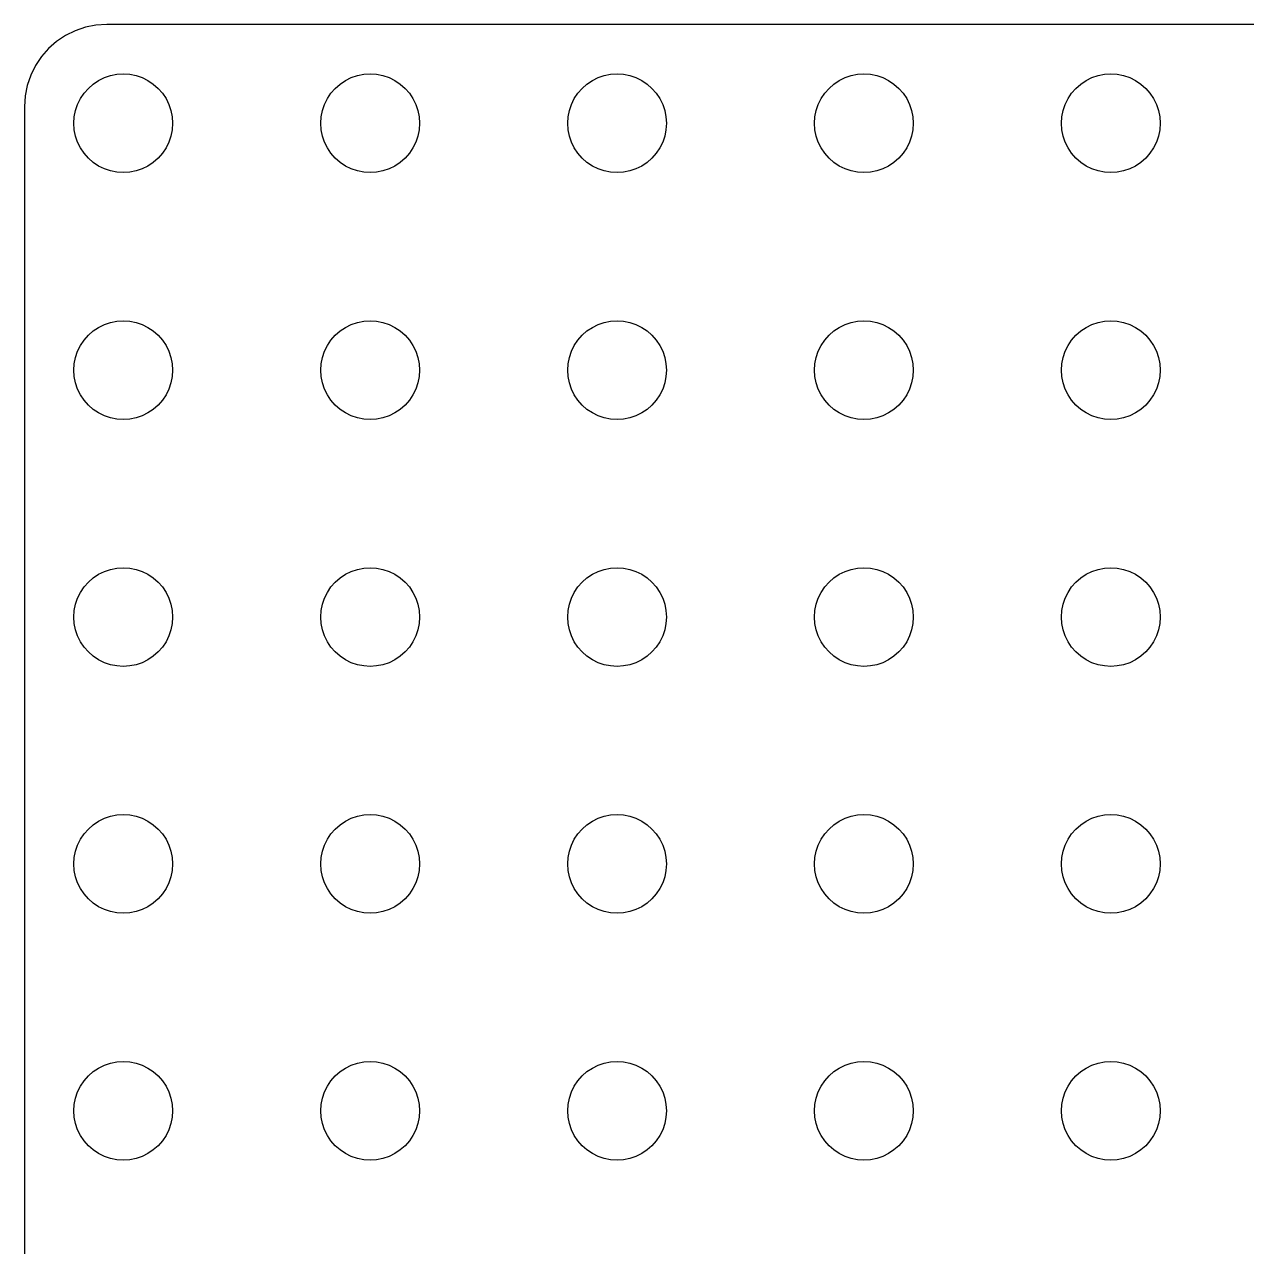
# Model space of a CAD drawing. Header units: metres. Extents: x -149 to 149, y -149 to 149.
# Drawn here: x -148.5 to -74.3, y 74.3 to 148.5 of the extents above; entities that cross this region are included whole.
import ezdxf

# ---------------------------------------------------------------- set-up
doc = ezdxf.new("R2010")
doc.units = ezdxf.units.M

msp = doc.modelspace()

# ---------------------------------------------------------------- linework, layer by layer
for p, q in [((-143.505, 148.505), (-144.158, 148.462)), ((143.505, 148.505), (-143.505, 148.505)), ((-146.005, 147.835), (-146.549, 147.472)), ((-145.418, 148.124), (-146.005, 147.835)), ((-144.799, 148.335), (-145.418, 148.124)), ((-144.158, 148.462), (-144.799, 148.335)), ((-147.041, 147.041), (-147.472, 146.549)), ((-146.549, 147.472), (-147.041, 147.041)), ((-147.472, 146.549), (-147.835, 146.005)), ((-147.835, 146.005), (-148.124, 145.418)), ((-148.335, 144.799), (-148.462, 144.158)), ((-148.124, 145.418), (-148.335, 144.799)), ((-144.621, 144.621), (-144.326, 144.88)), ((-144.326, 144.88), (-144, 145.098)), ((-144, 145.098), (-143.648, 145.272)), ((-143.648, 145.272), (-143.276, 145.398)), ((-143.276, 145.398), (-142.892, 145.474)), ((-142.892, 145.474), (-142.5, 145.5)), ((-142.5, 145.5), (-142.108, 145.474)), ((-142.108, 145.474), (-141.724, 145.398)), ((-141.724, 145.398), (-141.352, 145.272)), ((-141.352, 145.272), (-141, 145.098)), ((-141, 145.098), (-140.674, 144.88)), ((-140.674, 144.88), (-140.379, 144.621)), ((-129.621, 144.621), (-129.326, 144.88)), ((-129.326, 144.88), (-129, 145.098)), ((-129, 145.098), (-128.648, 145.272)), ((-128.648, 145.272), (-128.276, 145.398)), ((-128.276, 145.398), (-127.892, 145.474)), ((-127.892, 145.474), (-127.5, 145.5)), ((-127.5, 145.5), (-127.108, 145.474)), ((-127.108, 145.474), (-126.724, 145.398)), ((-126.724, 145.398), (-126.352, 145.272)), ((-126.352, 145.272), (-126, 145.098)), ((-126, 145.098), (-125.674, 144.88)), ((-125.674, 144.88), (-125.379, 144.621)), ((-114.621, 144.621), (-114.326, 144.88)), ((-114.326, 144.88), (-114, 145.098)), ((-114, 145.098), (-113.648, 145.272)), ((-113.648, 145.272), (-113.276, 145.398)), ((-113.276, 145.398), (-112.892, 145.474)), ((-112.892, 145.474), (-112.5, 145.5)), ((-112.5, 145.5), (-112.108, 145.474)), ((-112.108, 145.474), (-111.724, 145.398)), ((-111.724, 145.398), (-111.352, 145.272)), ((-111.352, 145.272), (-111, 145.098)), ((-111, 145.098), (-110.674, 144.88)), ((-110.674, 144.88), (-110.379, 144.621)), ((-99.6213, 144.621), (-99.3263, 144.88)), ((-99.3263, 144.88), (-99, 145.098)), ((-99, 145.098), (-98.648, 145.272)), ((-98.648, 145.272), (-98.2765, 145.398)), ((-98.2765, 145.398), (-97.8916, 145.474)), ((-97.8916, 145.474), (-97.5, 145.5)), ((-97.5, 145.5), (-97.1084, 145.474)), ((-97.1084, 145.474), (-96.7235, 145.398)), ((-96.7235, 145.398), (-96.3519, 145.272)), ((-96.3519, 145.272), (-96, 145.098)), ((-96, 145.098), (-95.6737, 144.88)), ((-95.6737, 144.88), (-95.3787, 144.621)), ((-84.6213, 144.621), (-84.3263, 144.88)), ((-84.3263, 144.88), (-84, 145.098)), ((-84, 145.098), (-83.648, 145.272)), ((-83.648, 145.272), (-83.2765, 145.398)), ((-83.2765, 145.398), (-82.8916, 145.474)), ((-82.8916, 145.474), (-82.5, 145.5)), ((-82.5, 145.5), (-82.1084, 145.474)), ((-82.1084, 145.474), (-81.7235, 145.398)), ((-81.7235, 145.398), (-81.3519, 145.272)), ((-81.3519, 145.272), (-81, 145.098)), ((-81, 145.098), (-80.6737, 144.88)), ((-80.6737, 144.88), (-80.3787, 144.621)), ((-148.462, 144.158), (-148.505, 143.505)), ((-145.098, 144), (-144.88, 144.326)), ((-144.88, 144.326), (-144.621, 144.621)), ((-140.379, 144.621), (-140.12, 144.326)), ((-140.12, 144.326), (-139.902, 144)), ((-130.098, 144), (-129.88, 144.326)), ((-129.88, 144.326), (-129.621, 144.621)), ((-125.379, 144.621), (-125.12, 144.326)), ((-125.12, 144.326), (-124.902, 144)), ((-115.098, 144), (-114.88, 144.326)), ((-114.88, 144.326), (-114.621, 144.621)), ((-110.379, 144.621), (-110.12, 144.326)), ((-110.12, 144.326), (-109.902, 144)), ((-100.098, 144), (-99.8801, 144.326)), ((-99.8801, 144.326), (-99.6213, 144.621)), ((-95.3787, 144.621), (-95.1199, 144.326)), ((-95.1199, 144.326), (-94.9019, 144)), ((-85.0981, 144), (-84.8801, 144.326)), ((-84.8801, 144.326), (-84.6213, 144.621)), ((-80.3787, 144.621), (-80.1199, 144.326)), ((-80.1199, 144.326), (-79.9019, 144)), ((-148.505, 143.505), (-148.505, -143.505)), ((-145.398, 143.276), (-145.272, 143.648)), ((-145.272, 143.648), (-145.098, 144)), ((-139.902, 144), (-139.728, 143.648)), ((-139.728, 143.648), (-139.602, 143.276)), ((-130.398, 143.276), (-130.272, 143.648)), ((-130.272, 143.648), (-130.098, 144)), ((-124.902, 144), (-124.728, 143.648)), ((-124.728, 143.648), (-124.602, 143.276)), ((-115.398, 143.276), (-115.272, 143.648)), ((-115.272, 143.648), (-115.098, 144)), ((-109.902, 144), (-109.728, 143.648)), ((-109.728, 143.648), (-109.602, 143.276)), ((-100.398, 143.276), (-100.272, 143.648)), ((-100.272, 143.648), (-100.098, 144)), ((-94.9019, 144), (-94.7284, 143.648)), ((-94.7284, 143.648), (-94.6022, 143.276)), ((-85.3978, 143.276), (-85.2716, 143.648)), ((-85.2716, 143.648), (-85.0981, 144)), ((-79.9019, 144), (-79.7284, 143.648)), ((-79.7284, 143.648), (-79.6022, 143.276)), ((-145.5, 142.5), (-145.474, 142.892)), ((-145.474, 142.892), (-145.398, 143.276)), ((-139.602, 143.276), (-139.526, 142.892)), ((-139.526, 142.892), (-139.5, 142.5)), ((-130.5, 142.5), (-130.474, 142.892)), ((-130.474, 142.892), (-130.398, 143.276)), ((-124.602, 143.276), (-124.526, 142.892)), ((-124.526, 142.892), (-124.5, 142.5)), ((-115.5, 142.5), (-115.474, 142.892)), ((-115.474, 142.892), (-115.398, 143.276)), ((-109.602, 143.276), (-109.526, 142.892)), ((-109.526, 142.892), (-109.5, 142.5)), ((-100.5, 142.5), (-100.474, 142.892)), ((-100.474, 142.892), (-100.398, 143.276)), ((-94.6022, 143.276), (-94.5257, 142.892)), ((-94.5257, 142.892), (-94.5, 142.5)), ((-85.5, 142.5), (-85.4743, 142.892)), ((-85.4743, 142.892), (-85.3978, 143.276)), ((-79.6022, 143.276), (-79.5257, 142.892)), ((-79.5257, 142.892), (-79.5, 142.5)), ((-145.474, 142.108), (-145.5, 142.5)), ((-145.398, 141.724), (-145.474, 142.108)), ((-139.526, 142.108), (-139.602, 141.724)), ((-139.5, 142.5), (-139.526, 142.108)), ((-130.474, 142.108), (-130.5, 142.5)), ((-130.398, 141.724), (-130.474, 142.108)), ((-124.526, 142.108), (-124.602, 141.724)), ((-124.5, 142.5), (-124.526, 142.108)), ((-115.474, 142.108), (-115.5, 142.5)), ((-115.398, 141.724), (-115.474, 142.108)), ((-109.526, 142.108), (-109.602, 141.724)), ((-109.5, 142.5), (-109.526, 142.108)), ((-100.474, 142.108), (-100.5, 142.5)), ((-100.398, 141.724), (-100.474, 142.108)), ((-94.5257, 142.108), (-94.6022, 141.724)), ((-94.5, 142.5), (-94.5257, 142.108)), ((-85.4743, 142.108), (-85.5, 142.5)), ((-85.3978, 141.724), (-85.4743, 142.108)), ((-79.5257, 142.108), (-79.6022, 141.724)), ((-79.5, 142.5), (-79.5257, 142.108)), ((-145.272, 141.352), (-145.398, 141.724)), ((-145.098, 141), (-145.272, 141.352)), ((-139.728, 141.352), (-139.902, 141)), ((-139.602, 141.724), (-139.728, 141.352)), ((-130.272, 141.352), (-130.398, 141.724)), ((-130.098, 141), (-130.272, 141.352)), ((-124.728, 141.352), (-124.902, 141)), ((-124.602, 141.724), (-124.728, 141.352)), ((-115.272, 141.352), (-115.398, 141.724)), ((-115.098, 141), (-115.272, 141.352)), ((-109.728, 141.352), (-109.902, 141)), ((-109.602, 141.724), (-109.728, 141.352)), ((-100.272, 141.352), (-100.398, 141.724)), ((-100.098, 141), (-100.272, 141.352)), ((-94.7284, 141.352), (-94.9019, 141)), ((-94.6022, 141.724), (-94.7284, 141.352)), ((-85.2716, 141.352), (-85.3978, 141.724)), ((-85.0981, 141), (-85.2716, 141.352)), ((-79.7284, 141.352), (-79.9019, 141)), ((-79.6022, 141.724), (-79.7284, 141.352)), ((-144.88, 140.674), (-145.098, 141)), ((-144.621, 140.379), (-144.88, 140.674)), ((-144.326, 140.12), (-144.621, 140.379)), ((-140.379, 140.379), (-140.674, 140.12)), ((-140.12, 140.674), (-140.379, 140.379)), ((-139.902, 141), (-140.12, 140.674)), ((-129.88, 140.674), (-130.098, 141)), ((-129.621, 140.379), (-129.88, 140.674)), ((-129.326, 140.12), (-129.621, 140.379)), ((-125.379, 140.379), (-125.674, 140.12)), ((-125.12, 140.674), (-125.379, 140.379)), ((-124.902, 141), (-125.12, 140.674)), ((-114.88, 140.674), (-115.098, 141)), ((-114.621, 140.379), (-114.88, 140.674)), ((-114.326, 140.12), (-114.621, 140.379)), ((-110.379, 140.379), (-110.674, 140.12)), ((-110.12, 140.674), (-110.379, 140.379)), ((-109.902, 141), (-110.12, 140.674)), ((-99.8801, 140.674), (-100.098, 141)), ((-99.6213, 140.379), (-99.8801, 140.674)), ((-99.3263, 140.12), (-99.6213, 140.379)), ((-95.3787, 140.379), (-95.6737, 140.12)), ((-95.1199, 140.674), (-95.3787, 140.379)), ((-94.9019, 141), (-95.1199, 140.674)), ((-84.8801, 140.674), (-85.0981, 141)), ((-84.6213, 140.379), (-84.8801, 140.674)), ((-84.3263, 140.12), (-84.6213, 140.379)), ((-80.3787, 140.379), (-80.6737, 140.12)), ((-80.1199, 140.674), (-80.3787, 140.379)), ((-79.9019, 141), (-80.1199, 140.674)), ((-144, 139.902), (-144.326, 140.12)), ((-143.648, 139.728), (-144, 139.902)), ((-143.276, 139.602), (-143.648, 139.728)), ((-142.892, 139.526), (-143.276, 139.602)), ((-141.724, 139.602), (-142.108, 139.526)), ((-141.352, 139.728), (-141.724, 139.602)), ((-141, 139.902), (-141.352, 139.728)), ((-140.674, 140.12), (-141, 139.902)), ((-129, 139.902), (-129.326, 140.12)), ((-128.648, 139.728), (-129, 139.902)), ((-128.276, 139.602), (-128.648, 139.728)), ((-127.892, 139.526), (-128.276, 139.602)), ((-126.724, 139.602), (-127.108, 139.526)), ((-126.352, 139.728), (-126.724, 139.602)), ((-126, 139.902), (-126.352, 139.728)), ((-125.674, 140.12), (-126, 139.902)), ((-114, 139.902), (-114.326, 140.12)), ((-113.648, 139.728), (-114, 139.902)), ((-113.276, 139.602), (-113.648, 139.728)), ((-112.892, 139.526), (-113.276, 139.602)), ((-111.724, 139.602), (-112.108, 139.526)), ((-111.352, 139.728), (-111.724, 139.602)), ((-111, 139.902), (-111.352, 139.728)), ((-110.674, 140.12), (-111, 139.902)), ((-99, 139.902), (-99.3263, 140.12)), ((-98.648, 139.728), (-99, 139.902)), ((-98.2765, 139.602), (-98.648, 139.728)), ((-97.8916, 139.526), (-98.2765, 139.602)), ((-96.7235, 139.602), (-97.1084, 139.526)), ((-96.3519, 139.728), (-96.7235, 139.602)), ((-96, 139.902), (-96.3519, 139.728)), ((-95.6737, 140.12), (-96, 139.902)), ((-84, 139.902), (-84.3263, 140.12)), ((-83.648, 139.728), (-84, 139.902)), ((-83.2765, 139.602), (-83.648, 139.728)), ((-82.8916, 139.526), (-83.2765, 139.602)), ((-81.7235, 139.602), (-82.1084, 139.526)), ((-81.3519, 139.728), (-81.7235, 139.602)), ((-81, 139.902), (-81.3519, 139.728)), ((-80.6737, 140.12), (-81, 139.902)), ((-142.5, 139.5), (-142.892, 139.526)), ((-142.108, 139.526), (-142.5, 139.5)), ((-127.5, 139.5), (-127.892, 139.526)), ((-127.108, 139.526), (-127.5, 139.5)), ((-112.5, 139.5), (-112.892, 139.526)), ((-112.108, 139.526), (-112.5, 139.5)), ((-97.5, 139.5), (-97.8916, 139.526)), ((-97.1084, 139.526), (-97.5, 139.5)), ((-82.5, 139.5), (-82.8916, 139.526)), ((-82.1084, 139.526), (-82.5, 139.5)), ((-144.326, 129.88), (-144, 130.098)), ((-144, 130.098), (-143.648, 130.272)), ((-143.648, 130.272), (-143.276, 130.398)), ((-143.276, 130.398), (-142.892, 130.474)), ((-142.892, 130.474), (-142.5, 130.5)), ((-142.5, 130.5), (-142.108, 130.474)), ((-142.108, 130.474), (-141.724, 130.398)), ((-141.724, 130.398), (-141.352, 130.272)), ((-141.352, 130.272), (-141, 130.098)), ((-141, 130.098), (-140.674, 129.88)), ((-129.326, 129.88), (-129, 130.098)), ((-129, 130.098), (-128.648, 130.272)), ((-128.648, 130.272), (-128.276, 130.398)), ((-128.276, 130.398), (-127.892, 130.474)), ((-127.892, 130.474), (-127.5, 130.5)), ((-127.5, 130.5), (-127.108, 130.474)), ((-127.108, 130.474), (-126.724, 130.398)), ((-126.724, 130.398), (-126.352, 130.272)), ((-126.352, 130.272), (-126, 130.098)), ((-126, 130.098), (-125.674, 129.88)), ((-114.326, 129.88), (-114, 130.098)), ((-114, 130.098), (-113.648, 130.272)), ((-113.648, 130.272), (-113.276, 130.398)), ((-113.276, 130.398), (-112.892, 130.474)), ((-112.892, 130.474), (-112.5, 130.5)), ((-112.5, 130.5), (-112.108, 130.474)), ((-112.108, 130.474), (-111.724, 130.398)), ((-111.724, 130.398), (-111.352, 130.272)), ((-111.352, 130.272), (-111, 130.098)), ((-111, 130.098), (-110.674, 129.88)), ((-99.3263, 129.88), (-99, 130.098)), ((-99, 130.098), (-98.648, 130.272)), ((-98.648, 130.272), (-98.2765, 130.398)), ((-98.2765, 130.398), (-97.8916, 130.474)), ((-97.8916, 130.474), (-97.5, 130.5)), ((-97.5, 130.5), (-97.1084, 130.474)), ((-97.1084, 130.474), (-96.7235, 130.398)), ((-96.7235, 130.398), (-96.3519, 130.272)), ((-96.3519, 130.272), (-96, 130.098)), ((-96, 130.098), (-95.6737, 129.88)), ((-84.3263, 129.88), (-84, 130.098)), ((-84, 130.098), (-83.648, 130.272)), ((-83.648, 130.272), (-83.2765, 130.398)), ((-83.2765, 130.398), (-82.8916, 130.474)), ((-82.8916, 130.474), (-82.5, 130.5)), ((-82.5, 130.5), (-82.1084, 130.474)), ((-82.1084, 130.474), (-81.7235, 130.398)), ((-81.7235, 130.398), (-81.3519, 130.272)), ((-81.3519, 130.272), (-81, 130.098)), ((-81, 130.098), (-80.6737, 129.88)), ((-145.098, 129), (-144.88, 129.326)), ((-144.88, 129.326), (-144.621, 129.621)), ((-144.621, 129.621), (-144.326, 129.88)), ((-140.674, 129.88), (-140.379, 129.621)), ((-140.379, 129.621), (-140.12, 129.326)), ((-140.12, 129.326), (-139.902, 129)), ((-130.098, 129), (-129.88, 129.326)), ((-129.88, 129.326), (-129.621, 129.621)), ((-129.621, 129.621), (-129.326, 129.88)), ((-125.674, 129.88), (-125.379, 129.621)), ((-125.379, 129.621), (-125.12, 129.326)), ((-125.12, 129.326), (-124.902, 129)), ((-115.098, 129), (-114.88, 129.326)), ((-114.88, 129.326), (-114.621, 129.621)), ((-114.621, 129.621), (-114.326, 129.88)), ((-110.674, 129.88), (-110.379, 129.621)), ((-110.379, 129.621), (-110.12, 129.326)), ((-110.12, 129.326), (-109.902, 129)), ((-100.098, 129), (-99.8801, 129.326)), ((-99.8801, 129.326), (-99.6213, 129.621)), ((-99.6213, 129.621), (-99.3263, 129.88)), ((-95.6737, 129.88), (-95.3787, 129.621)), ((-95.3787, 129.621), (-95.1199, 129.326)), ((-95.1199, 129.326), (-94.9019, 129)), ((-85.0981, 129), (-84.8801, 129.326)), ((-84.8801, 129.326), (-84.6213, 129.621)), ((-84.6213, 129.621), (-84.3263, 129.88)), ((-80.6737, 129.88), (-80.3787, 129.621)), ((-80.3787, 129.621), (-80.1199, 129.326)), ((-80.1199, 129.326), (-79.9019, 129)), ((-145.398, 128.276), (-145.272, 128.648)), ((-145.272, 128.648), (-145.098, 129)), ((-139.902, 129), (-139.728, 128.648)), ((-139.728, 128.648), (-139.602, 128.276)), ((-130.398, 128.276), (-130.272, 128.648)), ((-130.272, 128.648), (-130.098, 129)), ((-124.902, 129), (-124.728, 128.648)), ((-124.728, 128.648), (-124.602, 128.276)), ((-115.398, 128.276), (-115.272, 128.648)), ((-115.272, 128.648), (-115.098, 129)), ((-109.902, 129), (-109.728, 128.648)), ((-109.728, 128.648), (-109.602, 128.276)), ((-100.398, 128.276), (-100.272, 128.648)), ((-100.272, 128.648), (-100.098, 129)), ((-94.9019, 129), (-94.7284, 128.648)), ((-94.7284, 128.648), (-94.6022, 128.276)), ((-85.3978, 128.276), (-85.2716, 128.648)), ((-85.2716, 128.648), (-85.0981, 129)), ((-79.9019, 129), (-79.7284, 128.648)), ((-79.7284, 128.648), (-79.6022, 128.276)), ((-145.5, 127.5), (-145.474, 127.892)), ((-145.474, 127.892), (-145.398, 128.276)), ((-139.602, 128.276), (-139.526, 127.892)), ((-139.526, 127.892), (-139.5, 127.5)), ((-130.5, 127.5), (-130.474, 127.892)), ((-130.474, 127.892), (-130.398, 128.276)), ((-124.602, 128.276), (-124.526, 127.892)), ((-124.526, 127.892), (-124.5, 127.5)), ((-115.5, 127.5), (-115.474, 127.892)), ((-115.474, 127.892), (-115.398, 128.276)), ((-109.602, 128.276), (-109.526, 127.892)), ((-109.526, 127.892), (-109.5, 127.5)), ((-100.5, 127.5), (-100.474, 127.892)), ((-100.474, 127.892), (-100.398, 128.276)), ((-94.6022, 128.276), (-94.5257, 127.892)), ((-94.5257, 127.892), (-94.5, 127.5)), ((-85.5, 127.5), (-85.4743, 127.892)), ((-85.4743, 127.892), (-85.3978, 128.276)), ((-79.6022, 128.276), (-79.5257, 127.892)), ((-79.5257, 127.892), (-79.5, 127.5)), ((-145.474, 127.108), (-145.5, 127.5)), ((-145.398, 126.724), (-145.474, 127.108)), ((-139.526, 127.108), (-139.602, 126.724)), ((-139.5, 127.5), (-139.526, 127.108)), ((-130.474, 127.108), (-130.5, 127.5)), ((-130.398, 126.724), (-130.474, 127.108)), ((-124.526, 127.108), (-124.602, 126.724)), ((-124.5, 127.5), (-124.526, 127.108)), ((-115.474, 127.108), (-115.5, 127.5)), ((-115.398, 126.724), (-115.474, 127.108)), ((-109.526, 127.108), (-109.602, 126.724)), ((-109.5, 127.5), (-109.526, 127.108)), ((-100.474, 127.108), (-100.5, 127.5)), ((-100.398, 126.724), (-100.474, 127.108)), ((-94.5257, 127.108), (-94.6022, 126.724)), ((-94.5, 127.5), (-94.5257, 127.108)), ((-85.4743, 127.108), (-85.5, 127.5)), ((-85.3978, 126.724), (-85.4743, 127.108)), ((-79.5257, 127.108), (-79.6022, 126.724)), ((-79.5, 127.5), (-79.5257, 127.108)), ((-145.272, 126.352), (-145.398, 126.724)), ((-145.098, 126), (-145.272, 126.352)), ((-139.728, 126.352), (-139.902, 126)), ((-139.602, 126.724), (-139.728, 126.352)), ((-130.272, 126.352), (-130.398, 126.724)), ((-130.098, 126), (-130.272, 126.352)), ((-124.728, 126.352), (-124.902, 126)), ((-124.602, 126.724), (-124.728, 126.352)), ((-115.272, 126.352), (-115.398, 126.724)), ((-115.098, 126), (-115.272, 126.352)), ((-109.728, 126.352), (-109.902, 126)), ((-109.602, 126.724), (-109.728, 126.352)), ((-100.272, 126.352), (-100.398, 126.724)), ((-100.098, 126), (-100.272, 126.352)), ((-94.7284, 126.352), (-94.9019, 126)), ((-94.6022, 126.724), (-94.7284, 126.352)), ((-85.2716, 126.352), (-85.3978, 126.724)), ((-85.0981, 126), (-85.2716, 126.352)), ((-79.7284, 126.352), (-79.9019, 126)), ((-79.6022, 126.724), (-79.7284, 126.352)), ((-144.88, 125.674), (-145.098, 126)), ((-144.621, 125.379), (-144.88, 125.674)), ((-140.12, 125.674), (-140.379, 125.379)), ((-139.902, 126), (-140.12, 125.674)), ((-129.88, 125.674), (-130.098, 126)), ((-129.621, 125.379), (-129.88, 125.674)), ((-125.12, 125.674), (-125.379, 125.379)), ((-124.902, 126), (-125.12, 125.674)), ((-114.88, 125.674), (-115.098, 126)), ((-114.621, 125.379), (-114.88, 125.674)), ((-110.12, 125.674), (-110.379, 125.379)), ((-109.902, 126), (-110.12, 125.674)), ((-99.8801, 125.674), (-100.098, 126)), ((-99.6213, 125.379), (-99.8801, 125.674)), ((-95.1199, 125.674), (-95.3787, 125.379)), ((-94.9019, 126), (-95.1199, 125.674)), ((-84.8801, 125.674), (-85.0981, 126)), ((-84.6213, 125.379), (-84.8801, 125.674)), ((-80.1199, 125.674), (-80.3787, 125.379)), ((-79.9019, 126), (-80.1199, 125.674)), ((-144.326, 125.12), (-144.621, 125.379)), ((-144, 124.902), (-144.326, 125.12)), ((-143.648, 124.728), (-144, 124.902)), ((-141, 124.902), (-141.352, 124.728)), ((-140.674, 125.12), (-141, 124.902)), ((-140.379, 125.379), (-140.674, 125.12)), ((-129.326, 125.12), (-129.621, 125.379)), ((-129, 124.902), (-129.326, 125.12)), ((-128.648, 124.728), (-129, 124.902)), ((-126, 124.902), (-126.352, 124.728)), ((-125.674, 125.12), (-126, 124.902)), ((-125.379, 125.379), (-125.674, 125.12)), ((-114.326, 125.12), (-114.621, 125.379)), ((-114, 124.902), (-114.326, 125.12)), ((-113.648, 124.728), (-114, 124.902)), ((-111, 124.902), (-111.352, 124.728)), ((-110.674, 125.12), (-111, 124.902)), ((-110.379, 125.379), (-110.674, 125.12)), ((-99.3263, 125.12), (-99.6213, 125.379)), ((-99, 124.902), (-99.3263, 125.12)), ((-98.648, 124.728), (-99, 124.902)), ((-96, 124.902), (-96.3519, 124.728)), ((-95.6737, 125.12), (-96, 124.902)), ((-95.3787, 125.379), (-95.6737, 125.12)), ((-84.3263, 125.12), (-84.6213, 125.379)), ((-84, 124.902), (-84.3263, 125.12)), ((-83.648, 124.728), (-84, 124.902)), ((-81, 124.902), (-81.3519, 124.728)), ((-80.6737, 125.12), (-81, 124.902)), ((-80.3787, 125.379), (-80.6737, 125.12)), ((-143.276, 124.602), (-143.648, 124.728)), ((-142.892, 124.526), (-143.276, 124.602)), ((-142.5, 124.5), (-142.892, 124.526)), ((-142.108, 124.526), (-142.5, 124.5)), ((-141.724, 124.602), (-142.108, 124.526)), ((-141.352, 124.728), (-141.724, 124.602)), ((-128.276, 124.602), (-128.648, 124.728)), ((-127.892, 124.526), (-128.276, 124.602)), ((-127.5, 124.5), (-127.892, 124.526)), ((-127.108, 124.526), (-127.5, 124.5)), ((-126.724, 124.602), (-127.108, 124.526)), ((-126.352, 124.728), (-126.724, 124.602)), ((-113.276, 124.602), (-113.648, 124.728)), ((-112.892, 124.526), (-113.276, 124.602)), ((-112.5, 124.5), (-112.892, 124.526)), ((-112.108, 124.526), (-112.5, 124.5)), ((-111.724, 124.602), (-112.108, 124.526)), ((-111.352, 124.728), (-111.724, 124.602)), ((-98.2765, 124.602), (-98.648, 124.728)), ((-97.8916, 124.526), (-98.2765, 124.602)), ((-97.5, 124.5), (-97.8916, 124.526)), ((-97.1084, 124.526), (-97.5, 124.5)), ((-96.7235, 124.602), (-97.1084, 124.526)), ((-96.3519, 124.728), (-96.7235, 124.602)), ((-83.2765, 124.602), (-83.648, 124.728)), ((-82.8916, 124.526), (-83.2765, 124.602)), ((-82.5, 124.5), (-82.8916, 124.526)), ((-82.1084, 124.526), (-82.5, 124.5)), ((-81.7235, 124.602), (-82.1084, 124.526)), ((-81.3519, 124.728), (-81.7235, 124.602)), ((-144.326, 114.88), (-144, 115.098)), ((-144, 115.098), (-143.648, 115.272)), ((-143.648, 115.272), (-143.276, 115.398)), ((-143.276, 115.398), (-142.892, 115.474)), ((-142.892, 115.474), (-142.5, 115.5)), ((-142.5, 115.5), (-142.108, 115.474)), ((-142.108, 115.474), (-141.724, 115.398)), ((-141.724, 115.398), (-141.352, 115.272)), ((-141.352, 115.272), (-141, 115.098)), ((-141, 115.098), (-140.674, 114.88)), ((-129.326, 114.88), (-129, 115.098)), ((-129, 115.098), (-128.648, 115.272)), ((-128.648, 115.272), (-128.276, 115.398)), ((-128.276, 115.398), (-127.892, 115.474)), ((-127.892, 115.474), (-127.5, 115.5)), ((-127.5, 115.5), (-127.108, 115.474)), ((-127.108, 115.474), (-126.724, 115.398)), ((-126.724, 115.398), (-126.352, 115.272)), ((-126.352, 115.272), (-126, 115.098)), ((-126, 115.098), (-125.674, 114.88)), ((-114.326, 114.88), (-114, 115.098)), ((-114, 115.098), (-113.648, 115.272)), ((-113.648, 115.272), (-113.276, 115.398)), ((-113.276, 115.398), (-112.892, 115.474)), ((-112.892, 115.474), (-112.5, 115.5)), ((-112.5, 115.5), (-112.108, 115.474)), ((-112.108, 115.474), (-111.724, 115.398)), ((-111.724, 115.398), (-111.352, 115.272)), ((-111.352, 115.272), (-111, 115.098)), ((-111, 115.098), (-110.674, 114.88)), ((-99.3263, 114.88), (-99, 115.098)), ((-99, 115.098), (-98.648, 115.272)), ((-98.648, 115.272), (-98.2765, 115.398)), ((-98.2765, 115.398), (-97.8916, 115.474)), ((-97.8916, 115.474), (-97.5, 115.5)), ((-97.5, 115.5), (-97.1084, 115.474)), ((-97.1084, 115.474), (-96.7235, 115.398)), ((-96.7235, 115.398), (-96.3519, 115.272)), ((-96.3519, 115.272), (-96, 115.098)), ((-96, 115.098), (-95.6737, 114.88)), ((-84.3263, 114.88), (-84, 115.098)), ((-84, 115.098), (-83.648, 115.272)), ((-83.648, 115.272), (-83.2765, 115.398)), ((-83.2765, 115.398), (-82.8916, 115.474)), ((-82.8916, 115.474), (-82.5, 115.5)), ((-82.5, 115.5), (-82.1084, 115.474)), ((-82.1084, 115.474), (-81.7235, 115.398)), ((-81.7235, 115.398), (-81.3519, 115.272)), ((-81.3519, 115.272), (-81, 115.098)), ((-81, 115.098), (-80.6737, 114.88)), ((-144.88, 114.326), (-144.621, 114.621)), ((-144.621, 114.621), (-144.326, 114.88)), ((-140.674, 114.88), (-140.379, 114.621)), ((-140.379, 114.621), (-140.12, 114.326)), ((-129.88, 114.326), (-129.621, 114.621)), ((-129.621, 114.621), (-129.326, 114.88)), ((-125.674, 114.88), (-125.379, 114.621)), ((-125.379, 114.621), (-125.12, 114.326)), ((-114.88, 114.326), (-114.621, 114.621)), ((-114.621, 114.621), (-114.326, 114.88)), ((-110.674, 114.88), (-110.379, 114.621)), ((-110.379, 114.621), (-110.12, 114.326)), ((-99.8801, 114.326), (-99.6213, 114.621)), ((-99.6213, 114.621), (-99.3263, 114.88)), ((-95.6737, 114.88), (-95.3787, 114.621)), ((-95.3787, 114.621), (-95.1199, 114.326)), ((-84.8801, 114.326), (-84.6213, 114.621)), ((-84.6213, 114.621), (-84.3263, 114.88)), ((-80.6737, 114.88), (-80.3787, 114.621)), ((-80.3787, 114.621), (-80.1199, 114.326)), ((-145.398, 113.276), (-145.272, 113.648)), ((-145.272, 113.648), (-145.098, 114)), ((-145.098, 114), (-144.88, 114.326)), ((-140.12, 114.326), (-139.902, 114)), ((-139.902, 114), (-139.728, 113.648)), ((-139.728, 113.648), (-139.602, 113.276)), ((-130.398, 113.276), (-130.272, 113.648)), ((-130.272, 113.648), (-130.098, 114)), ((-130.098, 114), (-129.88, 114.326)), ((-125.12, 114.326), (-124.902, 114)), ((-124.902, 114), (-124.728, 113.648)), ((-124.728, 113.648), (-124.602, 113.276)), ((-115.398, 113.276), (-115.272, 113.648)), ((-115.272, 113.648), (-115.098, 114)), ((-115.098, 114), (-114.88, 114.326)), ((-110.12, 114.326), (-109.902, 114)), ((-109.902, 114), (-109.728, 113.648)), ((-109.728, 113.648), (-109.602, 113.276)), ((-100.398, 113.276), (-100.272, 113.648)), ((-100.272, 113.648), (-100.098, 114)), ((-100.098, 114), (-99.8801, 114.326)), ((-95.1199, 114.326), (-94.9019, 114)), ((-94.9019, 114), (-94.7284, 113.648)), ((-94.7284, 113.648), (-94.6022, 113.276)), ((-85.3978, 113.276), (-85.2716, 113.648)), ((-85.2716, 113.648), (-85.0981, 114)), ((-85.0981, 114), (-84.8801, 114.326)), ((-80.1199, 114.326), (-79.9019, 114)), ((-79.9019, 114), (-79.7284, 113.648)), ((-79.7284, 113.648), (-79.6022, 113.276)), ((-145.5, 112.5), (-145.474, 112.892)), ((-145.474, 112.892), (-145.398, 113.276)), ((-139.602, 113.276), (-139.526, 112.892)), ((-139.526, 112.892), (-139.5, 112.5)), ((-130.5, 112.5), (-130.474, 112.892)), ((-130.474, 112.892), (-130.398, 113.276)), ((-124.602, 113.276), (-124.526, 112.892)), ((-124.526, 112.892), (-124.5, 112.5)), ((-115.5, 112.5), (-115.474, 112.892)), ((-115.474, 112.892), (-115.398, 113.276)), ((-109.602, 113.276), (-109.526, 112.892)), ((-109.526, 112.892), (-109.5, 112.5)), ((-100.5, 112.5), (-100.474, 112.892)), ((-100.474, 112.892), (-100.398, 113.276)), ((-94.6022, 113.276), (-94.5257, 112.892)), ((-94.5257, 112.892), (-94.5, 112.5)), ((-85.5, 112.5), (-85.4743, 112.892)), ((-85.4743, 112.892), (-85.3978, 113.276)), ((-79.6022, 113.276), (-79.5257, 112.892)), ((-79.5257, 112.892), (-79.5, 112.5)), ((-145.474, 112.108), (-145.5, 112.5)), ((-139.5, 112.5), (-139.526, 112.108)), ((-130.474, 112.108), (-130.5, 112.5)), ((-124.5, 112.5), (-124.526, 112.108)), ((-115.474, 112.108), (-115.5, 112.5)), ((-109.5, 112.5), (-109.526, 112.108)), ((-100.474, 112.108), (-100.5, 112.5)), ((-94.5, 112.5), (-94.5257, 112.108)), ((-85.4743, 112.108), (-85.5, 112.5)), ((-79.5, 112.5), (-79.5257, 112.108)), ((-145.398, 111.724), (-145.474, 112.108)), ((-145.272, 111.352), (-145.398, 111.724)), ((-139.602, 111.724), (-139.728, 111.352)), ((-139.526, 112.108), (-139.602, 111.724)), ((-130.398, 111.724), (-130.474, 112.108)), ((-130.272, 111.352), (-130.398, 111.724)), ((-124.602, 111.724), (-124.728, 111.352)), ((-124.526, 112.108), (-124.602, 111.724)), ((-115.398, 111.724), (-115.474, 112.108)), ((-115.272, 111.352), (-115.398, 111.724)), ((-109.602, 111.724), (-109.728, 111.352)), ((-109.526, 112.108), (-109.602, 111.724)), ((-100.398, 111.724), (-100.474, 112.108)), ((-100.272, 111.352), (-100.398, 111.724)), ((-94.6022, 111.724), (-94.7284, 111.352)), ((-94.5257, 112.108), (-94.6022, 111.724)), ((-85.3978, 111.724), (-85.4743, 112.108)), ((-85.2716, 111.352), (-85.3978, 111.724)), ((-79.6022, 111.724), (-79.7284, 111.352)), ((-79.5257, 112.108), (-79.6022, 111.724)), ((-145.098, 111), (-145.272, 111.352)), ((-144.88, 110.674), (-145.098, 111)), ((-144.621, 110.379), (-144.88, 110.674)), ((-140.12, 110.674), (-140.379, 110.379)), ((-139.902, 111), (-140.12, 110.674)), ((-139.728, 111.352), (-139.902, 111)), ((-130.098, 111), (-130.272, 111.352)), ((-129.88, 110.674), (-130.098, 111)), ((-129.621, 110.379), (-129.88, 110.674)), ((-125.12, 110.674), (-125.379, 110.379)), ((-124.902, 111), (-125.12, 110.674)), ((-124.728, 111.352), (-124.902, 111)), ((-115.098, 111), (-115.272, 111.352)), ((-114.88, 110.674), (-115.098, 111)), ((-114.621, 110.379), (-114.88, 110.674)), ((-110.12, 110.674), (-110.379, 110.379)), ((-109.902, 111), (-110.12, 110.674)), ((-109.728, 111.352), (-109.902, 111)), ((-100.098, 111), (-100.272, 111.352)), ((-99.8801, 110.674), (-100.098, 111)), ((-99.6213, 110.379), (-99.8801, 110.674)), ((-95.1199, 110.674), (-95.3787, 110.379)), ((-94.9019, 111), (-95.1199, 110.674)), ((-94.7284, 111.352), (-94.9019, 111)), ((-85.0981, 111), (-85.2716, 111.352)), ((-84.8801, 110.674), (-85.0981, 111)), ((-84.6213, 110.379), (-84.8801, 110.674)), ((-80.1199, 110.674), (-80.3787, 110.379)), ((-79.9019, 111), (-80.1199, 110.674)), ((-79.7284, 111.352), (-79.9019, 111)), ((-144.326, 110.12), (-144.621, 110.379)), ((-144, 109.902), (-144.326, 110.12)), ((-143.648, 109.728), (-144, 109.902)), ((-141, 109.902), (-141.352, 109.728)), ((-140.674, 110.12), (-141, 109.902)), ((-140.379, 110.379), (-140.674, 110.12)), ((-129.326, 110.12), (-129.621, 110.379)), ((-129, 109.902), (-129.326, 110.12)), ((-128.648, 109.728), (-129, 109.902)), ((-126, 109.902), (-126.352, 109.728)), ((-125.674, 110.12), (-126, 109.902)), ((-125.379, 110.379), (-125.674, 110.12)), ((-114.326, 110.12), (-114.621, 110.379)), ((-114, 109.902), (-114.326, 110.12)), ((-113.648, 109.728), (-114, 109.902)), ((-111, 109.902), (-111.352, 109.728)), ((-110.674, 110.12), (-111, 109.902)), ((-110.379, 110.379), (-110.674, 110.12)), ((-99.3263, 110.12), (-99.6213, 110.379)), ((-99, 109.902), (-99.3263, 110.12)), ((-98.648, 109.728), (-99, 109.902)), ((-96, 109.902), (-96.3519, 109.728)), ((-95.6737, 110.12), (-96, 109.902)), ((-95.3787, 110.379), (-95.6737, 110.12)), ((-84.3263, 110.12), (-84.6213, 110.379)), ((-84, 109.902), (-84.3263, 110.12)), ((-83.648, 109.728), (-84, 109.902)), ((-81, 109.902), (-81.3519, 109.728)), ((-80.6737, 110.12), (-81, 109.902)), ((-80.3787, 110.379), (-80.6737, 110.12)), ((-143.276, 109.602), (-143.648, 109.728)), ((-142.892, 109.526), (-143.276, 109.602)), ((-142.5, 109.5), (-142.892, 109.526)), ((-142.108, 109.526), (-142.5, 109.5)), ((-141.724, 109.602), (-142.108, 109.526)), ((-141.352, 109.728), (-141.724, 109.602)), ((-128.276, 109.602), (-128.648, 109.728)), ((-127.892, 109.526), (-128.276, 109.602)), ((-127.5, 109.5), (-127.892, 109.526)), ((-127.108, 109.526), (-127.5, 109.5)), ((-126.724, 109.602), (-127.108, 109.526)), ((-126.352, 109.728), (-126.724, 109.602)), ((-113.276, 109.602), (-113.648, 109.728)), ((-112.892, 109.526), (-113.276, 109.602)), ((-112.5, 109.5), (-112.892, 109.526)), ((-112.108, 109.526), (-112.5, 109.5)), ((-111.724, 109.602), (-112.108, 109.526)), ((-111.352, 109.728), (-111.724, 109.602)), ((-98.2765, 109.602), (-98.648, 109.728)), ((-97.8916, 109.526), (-98.2765, 109.602)), ((-97.5, 109.5), (-97.8916, 109.526)), ((-97.1084, 109.526), (-97.5, 109.5)), ((-96.7235, 109.602), (-97.1084, 109.526)), ((-96.3519, 109.728), (-96.7235, 109.602)), ((-83.2765, 109.602), (-83.648, 109.728)), ((-82.8916, 109.526), (-83.2765, 109.602)), ((-82.5, 109.5), (-82.8916, 109.526)), ((-82.1084, 109.526), (-82.5, 109.5)), ((-81.7235, 109.602), (-82.1084, 109.526)), ((-81.3519, 109.728), (-81.7235, 109.602)), ((-144, 100.098), (-143.648, 100.272)), ((-143.648, 100.272), (-143.276, 100.398)), ((-143.276, 100.398), (-142.892, 100.474)), ((-142.892, 100.474), (-142.5, 100.5)), ((-142.5, 100.5), (-142.108, 100.474)), ((-142.108, 100.474), (-141.724, 100.398)), ((-141.724, 100.398), (-141.352, 100.272)), ((-141.352, 100.272), (-141, 100.098)), ((-129, 100.098), (-128.648, 100.272)), ((-128.648, 100.272), (-128.276, 100.398)), ((-128.276, 100.398), (-127.892, 100.474)), ((-127.892, 100.474), (-127.5, 100.5)), ((-127.5, 100.5), (-127.108, 100.474)), ((-127.108, 100.474), (-126.724, 100.398)), ((-126.724, 100.398), (-126.352, 100.272)), ((-126.352, 100.272), (-126, 100.098)), ((-114, 100.098), (-113.648, 100.272)), ((-113.648, 100.272), (-113.276, 100.398)), ((-113.276, 100.398), (-112.892, 100.474)), ((-112.892, 100.474), (-112.5, 100.5)), ((-112.5, 100.5), (-112.108, 100.474)), ((-112.108, 100.474), (-111.724, 100.398)), ((-111.724, 100.398), (-111.352, 100.272)), ((-111.352, 100.272), (-111, 100.098)), ((-99, 100.098), (-98.648, 100.272)), ((-98.648, 100.272), (-98.2765, 100.398)), ((-98.2765, 100.398), (-97.8916, 100.474)), ((-97.8916, 100.474), (-97.5, 100.5)), ((-97.5, 100.5), (-97.1084, 100.474)), ((-97.1084, 100.474), (-96.7235, 100.398)), ((-96.7235, 100.398), (-96.3519, 100.272)), ((-96.3519, 100.272), (-96, 100.098)), ((-84, 100.098), (-83.648, 100.272)), ((-83.648, 100.272), (-83.2765, 100.398)), ((-83.2765, 100.398), (-82.8916, 100.474)), ((-82.8916, 100.474), (-82.5, 100.5)), ((-82.5, 100.5), (-82.1084, 100.474)), ((-82.1084, 100.474), (-81.7235, 100.398)), ((-81.7235, 100.398), (-81.3519, 100.272)), ((-81.3519, 100.272), (-81, 100.098)), ((-144.88, 99.3263), (-144.621, 99.6213)), ((-144.621, 99.6213), (-144.326, 99.8801)), ((-144.326, 99.8801), (-144, 100.098)), ((-141, 100.098), (-140.674, 99.8801)), ((-140.674, 99.8801), (-140.379, 99.6213)), ((-140.379, 99.6213), (-140.12, 99.3263)), ((-129.88, 99.3263), (-129.621, 99.6213)), ((-129.621, 99.6213), (-129.326, 99.8801)), ((-129.326, 99.8801), (-129, 100.098)), ((-126, 100.098), (-125.674, 99.8801)), ((-125.674, 99.8801), (-125.379, 99.6213)), ((-125.379, 99.6213), (-125.12, 99.3263)), ((-114.88, 99.3263), (-114.621, 99.6213)), ((-114.621, 99.6213), (-114.326, 99.8801)), ((-114.326, 99.8801), (-114, 100.098)), ((-111, 100.098), (-110.674, 99.8801)), ((-110.674, 99.8801), (-110.379, 99.6213)), ((-110.379, 99.6213), (-110.12, 99.3263)), ((-99.8801, 99.3263), (-99.6213, 99.6213)), ((-99.6213, 99.6213), (-99.3263, 99.8801)), ((-99.3263, 99.8801), (-99, 100.098)), ((-96, 100.098), (-95.6737, 99.8801)), ((-95.6737, 99.8801), (-95.3787, 99.6213)), ((-95.3787, 99.6213), (-95.1199, 99.3263)), ((-84.8801, 99.3263), (-84.6213, 99.6213)), ((-84.6213, 99.6213), (-84.3263, 99.8801)), ((-84.3263, 99.8801), (-84, 100.098)), ((-81, 100.098), (-80.6737, 99.8801)), ((-80.6737, 99.8801), (-80.3787, 99.6213)), ((-80.3787, 99.6213), (-80.1199, 99.3263)), ((-145.272, 98.648), (-145.098, 99)), ((-145.098, 99), (-144.88, 99.3263)), ((-140.12, 99.3263), (-139.902, 99)), ((-139.902, 99), (-139.728, 98.648)), ((-130.272, 98.648), (-130.098, 99)), ((-130.098, 99), (-129.88, 99.3263)), ((-125.12, 99.3263), (-124.902, 99)), ((-124.902, 99), (-124.728, 98.648)), ((-115.272, 98.648), (-115.098, 99)), ((-115.098, 99), (-114.88, 99.3263)), ((-110.12, 99.3263), (-109.902, 99)), ((-109.902, 99), (-109.728, 98.648)), ((-100.272, 98.648), (-100.098, 99)), ((-100.098, 99), (-99.8801, 99.3263)), ((-95.1199, 99.3263), (-94.9019, 99)), ((-94.9019, 99), (-94.7284, 98.648)), ((-85.2716, 98.648), (-85.0981, 99)), ((-85.0981, 99), (-84.8801, 99.3263)), ((-80.1199, 99.3263), (-79.9019, 99)), ((-79.9019, 99), (-79.7284, 98.648)), ((-145.474, 97.8916), (-145.398, 98.2765)), ((-145.398, 98.2765), (-145.272, 98.648)), ((-139.728, 98.648), (-139.602, 98.2765)), ((-139.602, 98.2765), (-139.526, 97.8916)), ((-130.474, 97.8916), (-130.398, 98.2765)), ((-130.398, 98.2765), (-130.272, 98.648)), ((-124.728, 98.648), (-124.602, 98.2765)), ((-124.602, 98.2765), (-124.526, 97.8916)), ((-115.474, 97.8916), (-115.398, 98.2765)), ((-115.398, 98.2765), (-115.272, 98.648)), ((-109.728, 98.648), (-109.602, 98.2765)), ((-109.602, 98.2765), (-109.526, 97.8916)), ((-100.474, 97.8916), (-100.398, 98.2765)), ((-100.398, 98.2765), (-100.272, 98.648)), ((-94.7284, 98.648), (-94.6022, 98.2765)), ((-94.6022, 98.2765), (-94.5257, 97.8916)), ((-85.4743, 97.8916), (-85.3978, 98.2765)), ((-85.3978, 98.2765), (-85.2716, 98.648)), ((-79.7284, 98.648), (-79.6022, 98.2765)), ((-79.6022, 98.2765), (-79.5257, 97.8916)), ((-145.5, 97.5), (-145.474, 97.8916)), ((-145.474, 97.1084), (-145.5, 97.5)), ((-139.526, 97.8916), (-139.5, 97.5)), ((-139.5, 97.5), (-139.526, 97.1084)), ((-130.5, 97.5), (-130.474, 97.8916)), ((-130.474, 97.1084), (-130.5, 97.5)), ((-124.526, 97.8916), (-124.5, 97.5)), ((-124.5, 97.5), (-124.526, 97.1084)), ((-115.5, 97.5), (-115.474, 97.8916)), ((-115.474, 97.1084), (-115.5, 97.5)), ((-109.526, 97.8916), (-109.5, 97.5)), ((-109.5, 97.5), (-109.526, 97.1084)), ((-100.5, 97.5), (-100.474, 97.8916)), ((-100.474, 97.1084), (-100.5, 97.5)), ((-94.5257, 97.8916), (-94.5, 97.5)), ((-94.5, 97.5), (-94.5257, 97.1084)), ((-85.5, 97.5), (-85.4743, 97.8916)), ((-85.4743, 97.1084), (-85.5, 97.5)), ((-79.5257, 97.8916), (-79.5, 97.5)), ((-79.5, 97.5), (-79.5257, 97.1084)), ((-145.398, 96.7235), (-145.474, 97.1084)), ((-145.272, 96.3519), (-145.398, 96.7235)), ((-139.602, 96.7235), (-139.728, 96.3519)), ((-139.526, 97.1084), (-139.602, 96.7235)), ((-130.398, 96.7235), (-130.474, 97.1084)), ((-130.272, 96.3519), (-130.398, 96.7235)), ((-124.602, 96.7235), (-124.728, 96.3519)), ((-124.526, 97.1084), (-124.602, 96.7235)), ((-115.398, 96.7235), (-115.474, 97.1084)), ((-115.272, 96.3519), (-115.398, 96.7235)), ((-109.602, 96.7235), (-109.728, 96.3519)), ((-109.526, 97.1084), (-109.602, 96.7235)), ((-100.398, 96.7235), (-100.474, 97.1084)), ((-100.272, 96.3519), (-100.398, 96.7235)), ((-94.6022, 96.7235), (-94.7284, 96.3519)), ((-94.5257, 97.1084), (-94.6022, 96.7235)), ((-85.3978, 96.7235), (-85.4743, 97.1084)), ((-85.2716, 96.3519), (-85.3978, 96.7235)), ((-79.6022, 96.7235), (-79.7284, 96.3519)), ((-79.5257, 97.1084), (-79.6022, 96.7235)), ((-145.098, 96), (-145.272, 96.3519)), ((-144.88, 95.6737), (-145.098, 96)), ((-139.902, 96), (-140.12, 95.6737)), ((-139.728, 96.3519), (-139.902, 96)), ((-130.098, 96), (-130.272, 96.3519)), ((-129.88, 95.6737), (-130.098, 96)), ((-124.902, 96), (-125.12, 95.6737)), ((-124.728, 96.3519), (-124.902, 96)), ((-115.098, 96), (-115.272, 96.3519)), ((-114.88, 95.6737), (-115.098, 96)), ((-109.902, 96), (-110.12, 95.6737)), ((-109.728, 96.3519), (-109.902, 96)), ((-100.098, 96), (-100.272, 96.3519)), ((-99.8801, 95.6737), (-100.098, 96)), ((-94.9019, 96), (-95.1199, 95.6737)), ((-94.7284, 96.3519), (-94.9019, 96)), ((-85.0981, 96), (-85.2716, 96.3519)), ((-84.8801, 95.6737), (-85.0981, 96)), ((-79.9019, 96), (-80.1199, 95.6737)), ((-79.7284, 96.3519), (-79.9019, 96)), ((-144.621, 95.3787), (-144.88, 95.6737)), ((-144.326, 95.1199), (-144.621, 95.3787)), ((-144, 94.9019), (-144.326, 95.1199)), ((-140.674, 95.1199), (-141, 94.9019)), ((-140.379, 95.3787), (-140.674, 95.1199)), ((-140.12, 95.6737), (-140.379, 95.3787)), ((-129.621, 95.3787), (-129.88, 95.6737)), ((-129.326, 95.1199), (-129.621, 95.3787)), ((-129, 94.9019), (-129.326, 95.1199)), ((-125.674, 95.1199), (-126, 94.9019)), ((-125.379, 95.3787), (-125.674, 95.1199)), ((-125.12, 95.6737), (-125.379, 95.3787)), ((-114.621, 95.3787), (-114.88, 95.6737)), ((-114.326, 95.1199), (-114.621, 95.3787)), ((-114, 94.9019), (-114.326, 95.1199)), ((-110.674, 95.1199), (-111, 94.9019)), ((-110.379, 95.3787), (-110.674, 95.1199)), ((-110.12, 95.6737), (-110.379, 95.3787)), ((-99.6213, 95.3787), (-99.8801, 95.6737)), ((-99.3263, 95.1199), (-99.6213, 95.3787)), ((-99, 94.9019), (-99.3263, 95.1199)), ((-95.6737, 95.1199), (-96, 94.9019)), ((-95.3787, 95.3787), (-95.6737, 95.1199)), ((-95.1199, 95.6737), (-95.3787, 95.3787)), ((-84.6213, 95.3787), (-84.8801, 95.6737)), ((-84.3263, 95.1199), (-84.6213, 95.3787)), ((-84, 94.9019), (-84.3263, 95.1199)), ((-80.6737, 95.1199), (-81, 94.9019)), ((-80.3787, 95.3787), (-80.6737, 95.1199)), ((-80.1199, 95.6737), (-80.3787, 95.3787)), ((-143.648, 94.7284), (-144, 94.9019)), ((-143.276, 94.6022), (-143.648, 94.7284)), ((-142.892, 94.5257), (-143.276, 94.6022)), ((-142.5, 94.5), (-142.892, 94.5257)), ((-142.108, 94.5257), (-142.5, 94.5)), ((-141.724, 94.6022), (-142.108, 94.5257)), ((-141.352, 94.7284), (-141.724, 94.6022)), ((-141, 94.9019), (-141.352, 94.7284)), ((-128.648, 94.7284), (-129, 94.9019)), ((-128.276, 94.6022), (-128.648, 94.7284)), ((-127.892, 94.5257), (-128.276, 94.6022)), ((-127.5, 94.5), (-127.892, 94.5257)), ((-127.108, 94.5257), (-127.5, 94.5)), ((-126.724, 94.6022), (-127.108, 94.5257)), ((-126.352, 94.7284), (-126.724, 94.6022)), ((-126, 94.9019), (-126.352, 94.7284)), ((-113.648, 94.7284), (-114, 94.9019)), ((-113.276, 94.6022), (-113.648, 94.7284)), ((-112.892, 94.5257), (-113.276, 94.6022)), ((-112.5, 94.5), (-112.892, 94.5257)), ((-112.108, 94.5257), (-112.5, 94.5)), ((-111.724, 94.6022), (-112.108, 94.5257)), ((-111.352, 94.7284), (-111.724, 94.6022)), ((-111, 94.9019), (-111.352, 94.7284)), ((-98.648, 94.7284), (-99, 94.9019)), ((-98.2765, 94.6022), (-98.648, 94.7284)), ((-97.8916, 94.5257), (-98.2765, 94.6022)), ((-97.5, 94.5), (-97.8916, 94.5257)), ((-97.1084, 94.5257), (-97.5, 94.5)), ((-96.7235, 94.6022), (-97.1084, 94.5257)), ((-96.3519, 94.7284), (-96.7235, 94.6022)), ((-96, 94.9019), (-96.3519, 94.7284)), ((-83.648, 94.7284), (-84, 94.9019)), ((-83.2765, 94.6022), (-83.648, 94.7284)), ((-82.8916, 94.5257), (-83.2765, 94.6022)), ((-82.5, 94.5), (-82.8916, 94.5257)), ((-82.1084, 94.5257), (-82.5, 94.5)), ((-81.7235, 94.6022), (-82.1084, 94.5257)), ((-81.3519, 94.7284), (-81.7235, 94.6022)), ((-81, 94.9019), (-81.3519, 94.7284)), ((-143.648, 85.2716), (-143.276, 85.3978)), ((-143.276, 85.3978), (-142.892, 85.4743)), ((-142.892, 85.4743), (-142.5, 85.5)), ((-142.5, 85.5), (-142.108, 85.4743)), ((-142.108, 85.4743), (-141.724, 85.3978)), ((-141.724, 85.3978), (-141.352, 85.2716)), ((-128.648, 85.2716), (-128.276, 85.3978)), ((-128.276, 85.3978), (-127.892, 85.4743)), ((-127.892, 85.4743), (-127.5, 85.5)), ((-127.5, 85.5), (-127.108, 85.4743)), ((-127.108, 85.4743), (-126.724, 85.3978)), ((-126.724, 85.3978), (-126.352, 85.2716)), ((-113.648, 85.2716), (-113.276, 85.3978)), ((-113.276, 85.3978), (-112.892, 85.4743)), ((-112.892, 85.4743), (-112.5, 85.5)), ((-112.5, 85.5), (-112.108, 85.4743)), ((-112.108, 85.4743), (-111.724, 85.3978)), ((-111.724, 85.3978), (-111.352, 85.2716)), ((-98.648, 85.2716), (-98.2765, 85.3978)), ((-98.2765, 85.3978), (-97.8916, 85.4743)), ((-97.8916, 85.4743), (-97.5, 85.5)), ((-97.5, 85.5), (-97.1084, 85.4743)), ((-97.1084, 85.4743), (-96.7235, 85.3978)), ((-96.7235, 85.3978), (-96.3519, 85.2716)), ((-83.648, 85.2716), (-83.2765, 85.3978)), ((-83.2765, 85.3978), (-82.8916, 85.4743)), ((-82.8916, 85.4743), (-82.5, 85.5)), ((-82.5, 85.5), (-82.1084, 85.4743)), ((-82.1084, 85.4743), (-81.7235, 85.3978)), ((-81.7235, 85.3978), (-81.3519, 85.2716)), ((-144.621, 84.6213), (-144.326, 84.8801)), ((-144.326, 84.8801), (-144, 85.0981)), ((-144, 85.0981), (-143.648, 85.2716)), ((-141.352, 85.2716), (-141, 85.0981)), ((-141, 85.0981), (-140.674, 84.8801)), ((-140.674, 84.8801), (-140.379, 84.6213)), ((-129.621, 84.6213), (-129.326, 84.8801)), ((-129.326, 84.8801), (-129, 85.0981)), ((-129, 85.0981), (-128.648, 85.2716)), ((-126.352, 85.2716), (-126, 85.0981)), ((-126, 85.0981), (-125.674, 84.8801)), ((-125.674, 84.8801), (-125.379, 84.6213)), ((-114.621, 84.6213), (-114.326, 84.8801)), ((-114.326, 84.8801), (-114, 85.0981)), ((-114, 85.0981), (-113.648, 85.2716)), ((-111.352, 85.2716), (-111, 85.0981)), ((-111, 85.0981), (-110.674, 84.8801)), ((-110.674, 84.8801), (-110.379, 84.6213)), ((-99.6213, 84.6213), (-99.3263, 84.8801)), ((-99.3263, 84.8801), (-99, 85.0981)), ((-99, 85.0981), (-98.648, 85.2716)), ((-96.3519, 85.2716), (-96, 85.0981)), ((-96, 85.0981), (-95.6737, 84.8801)), ((-95.6737, 84.8801), (-95.3787, 84.6213)), ((-84.6213, 84.6213), (-84.3263, 84.8801)), ((-84.3263, 84.8801), (-84, 85.0981)), ((-84, 85.0981), (-83.648, 85.2716)), ((-81.3519, 85.2716), (-81, 85.0981)), ((-81, 85.0981), (-80.6737, 84.8801)), ((-80.6737, 84.8801), (-80.3787, 84.6213)), ((-145.272, 83.648), (-145.098, 84)), ((-145.098, 84), (-144.88, 84.3263)), ((-144.88, 84.3263), (-144.621, 84.6213)), ((-140.379, 84.6213), (-140.12, 84.3263)), ((-140.12, 84.3263), (-139.902, 84)), ((-139.902, 84), (-139.728, 83.648)), ((-130.272, 83.648), (-130.098, 84)), ((-130.098, 84), (-129.88, 84.3263)), ((-129.88, 84.3263), (-129.621, 84.6213)), ((-125.379, 84.6213), (-125.12, 84.3263)), ((-125.12, 84.3263), (-124.902, 84)), ((-124.902, 84), (-124.728, 83.648)), ((-115.272, 83.648), (-115.098, 84)), ((-115.098, 84), (-114.88, 84.3263)), ((-114.88, 84.3263), (-114.621, 84.6213)), ((-110.379, 84.6213), (-110.12, 84.3263)), ((-110.12, 84.3263), (-109.902, 84)), ((-109.902, 84), (-109.728, 83.648)), ((-100.272, 83.648), (-100.098, 84)), ((-100.098, 84), (-99.8801, 84.3263)), ((-99.8801, 84.3263), (-99.6213, 84.6213)), ((-95.3787, 84.6213), (-95.1199, 84.3263)), ((-95.1199, 84.3263), (-94.9019, 84)), ((-94.9019, 84), (-94.7284, 83.648)), ((-85.2716, 83.648), (-85.0981, 84)), ((-85.0981, 84), (-84.8801, 84.3263)), ((-84.8801, 84.3263), (-84.6213, 84.6213)), ((-80.3787, 84.6213), (-80.1199, 84.3263)), ((-80.1199, 84.3263), (-79.9019, 84)), ((-79.9019, 84), (-79.7284, 83.648)), ((-145.474, 82.8916), (-145.398, 83.2765)), ((-145.398, 83.2765), (-145.272, 83.648)), ((-139.728, 83.648), (-139.602, 83.2765)), ((-139.602, 83.2765), (-139.526, 82.8916)), ((-130.474, 82.8916), (-130.398, 83.2765)), ((-130.398, 83.2765), (-130.272, 83.648)), ((-124.728, 83.648), (-124.602, 83.2765)), ((-124.602, 83.2765), (-124.526, 82.8916)), ((-115.474, 82.8916), (-115.398, 83.2765)), ((-115.398, 83.2765), (-115.272, 83.648)), ((-109.728, 83.648), (-109.602, 83.2765)), ((-109.602, 83.2765), (-109.526, 82.8916)), ((-100.474, 82.8916), (-100.398, 83.2765)), ((-100.398, 83.2765), (-100.272, 83.648)), ((-94.7284, 83.648), (-94.6022, 83.2765)), ((-94.6022, 83.2765), (-94.5257, 82.8916)), ((-85.4743, 82.8916), (-85.3978, 83.2765)), ((-85.3978, 83.2765), (-85.2716, 83.648)), ((-79.7284, 83.648), (-79.6022, 83.2765)), ((-79.6022, 83.2765), (-79.5257, 82.8916)), ((-145.5, 82.5), (-145.474, 82.8916)), ((-145.474, 82.1084), (-145.5, 82.5)), ((-139.526, 82.8916), (-139.5, 82.5)), ((-139.5, 82.5), (-139.526, 82.1084)), ((-130.5, 82.5), (-130.474, 82.8916)), ((-130.474, 82.1084), (-130.5, 82.5)), ((-124.526, 82.8916), (-124.5, 82.5)), ((-124.5, 82.5), (-124.526, 82.1084)), ((-115.5, 82.5), (-115.474, 82.8916)), ((-115.474, 82.1084), (-115.5, 82.5)), ((-109.526, 82.8916), (-109.5, 82.5)), ((-109.5, 82.5), (-109.526, 82.1084)), ((-100.5, 82.5), (-100.474, 82.8916)), ((-100.474, 82.1084), (-100.5, 82.5)), ((-94.5257, 82.8916), (-94.5, 82.5)), ((-94.5, 82.5), (-94.5257, 82.1084)), ((-85.5, 82.5), (-85.4743, 82.8916)), ((-85.4743, 82.1084), (-85.5, 82.5)), ((-79.5257, 82.8916), (-79.5, 82.5)), ((-79.5, 82.5), (-79.5257, 82.1084)), ((-145.398, 81.7235), (-145.474, 82.1084)), ((-145.272, 81.3519), (-145.398, 81.7235)), ((-139.602, 81.7235), (-139.728, 81.3519)), ((-139.526, 82.1084), (-139.602, 81.7235)), ((-130.398, 81.7235), (-130.474, 82.1084)), ((-130.272, 81.3519), (-130.398, 81.7235)), ((-124.602, 81.7235), (-124.728, 81.3519)), ((-124.526, 82.1084), (-124.602, 81.7235)), ((-115.398, 81.7235), (-115.474, 82.1084)), ((-115.272, 81.3519), (-115.398, 81.7235)), ((-109.602, 81.7235), (-109.728, 81.3519)), ((-109.526, 82.1084), (-109.602, 81.7235)), ((-100.398, 81.7235), (-100.474, 82.1084)), ((-100.272, 81.3519), (-100.398, 81.7235)), ((-94.6022, 81.7235), (-94.7284, 81.3519)), ((-94.5257, 82.1084), (-94.6022, 81.7235)), ((-85.3978, 81.7235), (-85.4743, 82.1084)), ((-85.2716, 81.3519), (-85.3978, 81.7235)), ((-79.6022, 81.7235), (-79.7284, 81.3519)), ((-79.5257, 82.1084), (-79.6022, 81.7235)), ((-145.098, 81), (-145.272, 81.3519)), ((-144.88, 80.6737), (-145.098, 81)), ((-139.902, 81), (-140.12, 80.6737)), ((-139.728, 81.3519), (-139.902, 81)), ((-130.098, 81), (-130.272, 81.3519)), ((-129.88, 80.6737), (-130.098, 81)), ((-124.902, 81), (-125.12, 80.6737)), ((-124.728, 81.3519), (-124.902, 81)), ((-115.098, 81), (-115.272, 81.3519)), ((-114.88, 80.6737), (-115.098, 81)), ((-109.902, 81), (-110.12, 80.6737)), ((-109.728, 81.3519), (-109.902, 81)), ((-100.098, 81), (-100.272, 81.3519)), ((-99.8801, 80.6737), (-100.098, 81)), ((-94.9019, 81), (-95.1199, 80.6737)), ((-94.7284, 81.3519), (-94.9019, 81)), ((-85.0981, 81), (-85.2716, 81.3519)), ((-84.8801, 80.6737), (-85.0981, 81)), ((-79.9019, 81), (-80.1199, 80.6737)), ((-79.7284, 81.3519), (-79.9019, 81)), ((-144.621, 80.3787), (-144.88, 80.6737)), ((-144.326, 80.1199), (-144.621, 80.3787)), ((-140.379, 80.3787), (-140.674, 80.1199)), ((-140.12, 80.6737), (-140.379, 80.3787)), ((-129.621, 80.3787), (-129.88, 80.6737)), ((-129.326, 80.1199), (-129.621, 80.3787)), ((-125.379, 80.3787), (-125.674, 80.1199)), ((-125.12, 80.6737), (-125.379, 80.3787)), ((-114.621, 80.3787), (-114.88, 80.6737)), ((-114.326, 80.1199), (-114.621, 80.3787)), ((-110.379, 80.3787), (-110.674, 80.1199)), ((-110.12, 80.6737), (-110.379, 80.3787)), ((-99.6213, 80.3787), (-99.8801, 80.6737)), ((-99.3263, 80.1199), (-99.6213, 80.3787)), ((-95.3787, 80.3787), (-95.6737, 80.1199)), ((-95.1199, 80.6737), (-95.3787, 80.3787)), ((-84.6213, 80.3787), (-84.8801, 80.6737)), ((-84.3263, 80.1199), (-84.6213, 80.3787)), ((-80.3787, 80.3787), (-80.6737, 80.1199)), ((-80.1199, 80.6737), (-80.3787, 80.3787)), ((-144, 79.9019), (-144.326, 80.1199)), ((-143.648, 79.7284), (-144, 79.9019)), ((-143.276, 79.6022), (-143.648, 79.7284)), ((-142.892, 79.5257), (-143.276, 79.6022)), ((-142.5, 79.5), (-142.892, 79.5257)), ((-142.108, 79.5257), (-142.5, 79.5)), ((-141.724, 79.6022), (-142.108, 79.5257)), ((-141.352, 79.7284), (-141.724, 79.6022)), ((-141, 79.9019), (-141.352, 79.7284)), ((-140.674, 80.1199), (-141, 79.9019)), ((-129, 79.9019), (-129.326, 80.1199)), ((-128.648, 79.7284), (-129, 79.9019)), ((-128.276, 79.6022), (-128.648, 79.7284)), ((-127.892, 79.5257), (-128.276, 79.6022)), ((-127.5, 79.5), (-127.892, 79.5257)), ((-127.108, 79.5257), (-127.5, 79.5)), ((-126.724, 79.6022), (-127.108, 79.5257)), ((-126.352, 79.7284), (-126.724, 79.6022)), ((-126, 79.9019), (-126.352, 79.7284)), ((-125.674, 80.1199), (-126, 79.9019)), ((-114, 79.9019), (-114.326, 80.1199)), ((-113.648, 79.7284), (-114, 79.9019)), ((-113.276, 79.6022), (-113.648, 79.7284)), ((-112.892, 79.5257), (-113.276, 79.6022)), ((-112.5, 79.5), (-112.892, 79.5257)), ((-112.108, 79.5257), (-112.5, 79.5)), ((-111.724, 79.6022), (-112.108, 79.5257)), ((-111.352, 79.7284), (-111.724, 79.6022)), ((-111, 79.9019), (-111.352, 79.7284)), ((-110.674, 80.1199), (-111, 79.9019)), ((-99, 79.9019), (-99.3263, 80.1199)), ((-98.648, 79.7284), (-99, 79.9019)), ((-98.2765, 79.6022), (-98.648, 79.7284)), ((-97.8916, 79.5257), (-98.2765, 79.6022)), ((-97.5, 79.5), (-97.8916, 79.5257)), ((-97.1084, 79.5257), (-97.5, 79.5)), ((-96.7235, 79.6022), (-97.1084, 79.5257)), ((-96.3519, 79.7284), (-96.7235, 79.6022)), ((-96, 79.9019), (-96.3519, 79.7284)), ((-95.6737, 80.1199), (-96, 79.9019)), ((-84, 79.9019), (-84.3263, 80.1199)), ((-83.648, 79.7284), (-84, 79.9019)), ((-83.2765, 79.6022), (-83.648, 79.7284)), ((-82.8916, 79.5257), (-83.2765, 79.6022)), ((-82.5, 79.5), (-82.8916, 79.5257)), ((-82.1084, 79.5257), (-82.5, 79.5)), ((-81.7235, 79.6022), (-82.1084, 79.5257)), ((-81.3519, 79.7284), (-81.7235, 79.6022)), ((-81, 79.9019), (-81.3519, 79.7284)), ((-80.6737, 80.1199), (-81, 79.9019))]:
    msp.add_line(p, q)

doc.saveas('drawing.dxf')
